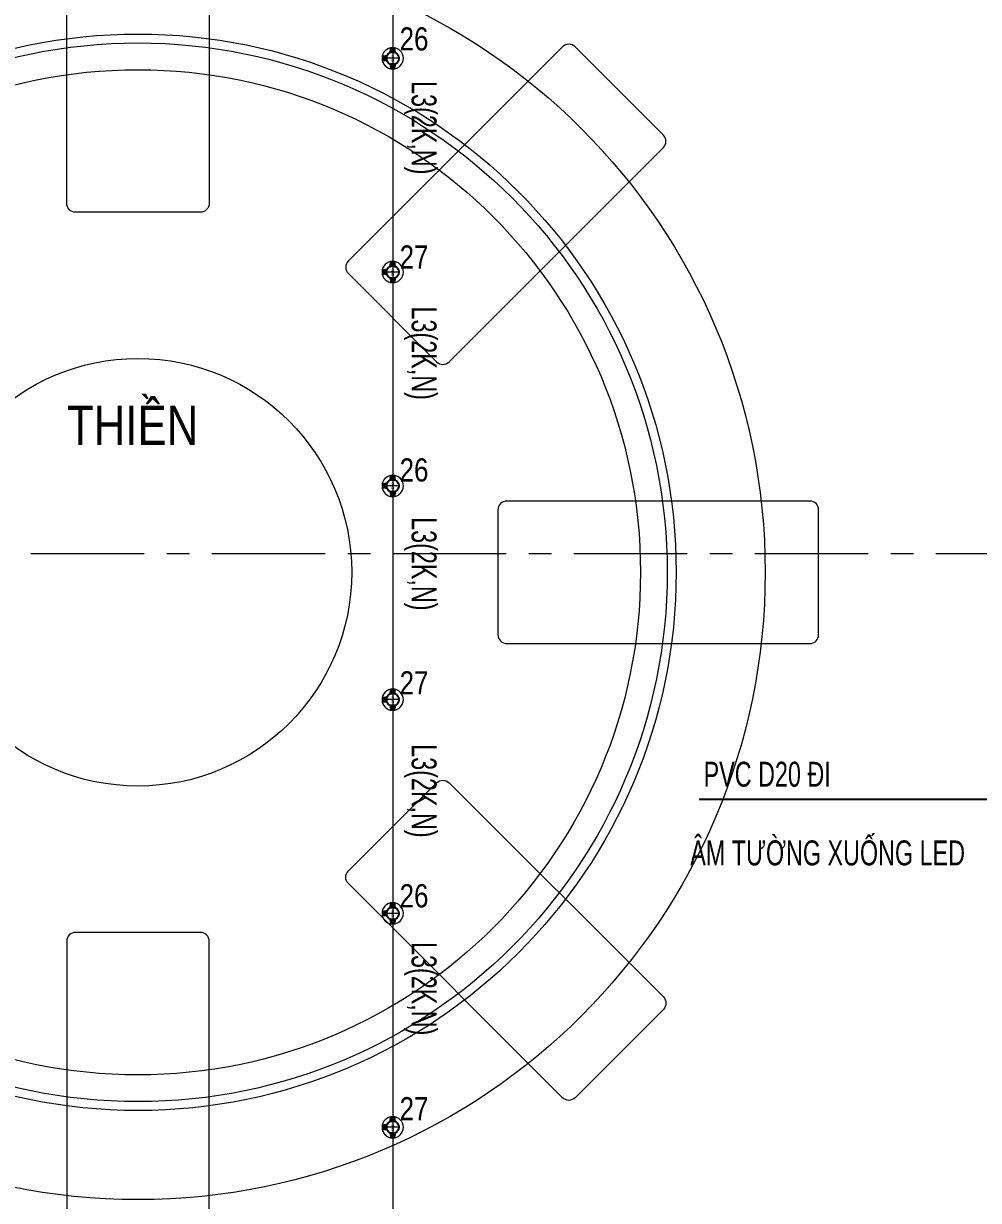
# Model space of a CAD drawing. Header units: millimetres. Extents: x -343543 to 400519, y -115663 to 104219.
# Drawn here: x -66184 to -60823, y -38931 to -32325 of the extents above; entities that cross this region are included whole.
import ezdxf
from ezdxf.xclip import XClip

# ---------------------------------------------------------------- set-up
doc = ezdxf.new("R2010")
doc.units = ezdxf.units.MM
doc.header["$XCLIPFRAME"] = 0
doc.linetypes.add("$0$02'TUONG Xay$0$HIDDEN", pattern=[0.375, 0.25, -0.125])
doc.linetypes.add('XREF MAT BANG TUONG XAY$0$CENTER', pattern=[50.8, 31.75, -6.35, 6.35, -6.35])
doc.layers.get('0').update_dxf_attribs({"color": 231, "lineweight": 0})
for name, color, linetype, lineweight in [('A-PATT', 252, 'Continuous', 9), ('A-SYMBOLS', 10, 'Continuous', 13), ('fix lighting', 2, 'Continuous', 5), ('ICC-Text', 3, 'Continuous', 25), ('SME-E-COND-LTG', 51, 'Continuous', 18), ('SME-E-COND-POW', 131, 'Continuous', 18), ('SME-E-LTG-NOTE', 54, 'Continuous', 18), ('SME-E-LTG-TEXT', 53, 'Continuous', 18), ('TEXT DIEN', 3, 'Continuous', 18), ('XREF MAT BANG TUONG XAY$0$$1$A-TEXT', 8, 'Continuous', 25), ('XREF MAT BANG TUONG XAY$0$A-GRID', 8, 'XREF MAT BANG TUONG XAY$0$CENTER', 15)]:
    doc.layers.add(name, color=color, linetype=linetype, lineweight=lineweight)
doc.layers.add('INNO-GIOTHAI', color=20, linetype='Continuous')
doc.layers.add('ống ghen', color=6, linetype='Continuous')
doc.styles.add('Arial', font='arial.ttf', dxfattribs={"width": 0.8})
doc.styles.add('ROMANS1', font='vntimeh.shx', dxfattribs={"width": 0.8, "bigfont": 'bigfont.shx'})
doc.styles.add('SM-DIMTEXT', font='SME.shx', dxfattribs={"width": 0.7})
doc.styles.add('SME-TEXT', font='sme.shx', dxfattribs={"width": 0.7})
doc.styles.add('XREF MAT BANG TUONG XAY$0$Arial', font='arial.ttf', dxfattribs={"width": 0.8})
doc.dimstyles.new('SDIM-100', dxfattribs={"dimscale": 100, "dimtxt": 2, "dimasz": 0.6, "dimexe": 0.6, "dimexo": 0.2, "dimgap": 0.5, "dimtad": 1, "dimdec": 0, "dimzin": 12, "dimtxsty": 'SM-DIMTEXT', "dimblk": 'ARCHTICK', "dimblk1": 'ARCHTICK', "dimblk2": 'ARCHTICK', "dimcen": 0.12, "dimdle": 0.6, "dimclrd": 7, "dimclre": 8, "dimadec": 0, "dimazin": 3, "dimtfac": 2, "dimtix": 1, "dimtmove": 1, "dimatfit": 3, "dimfxl": 1, "dimtzin": 0, "dimarcsym": 1})

# ---------------------------------------------------------------- blocks, each defined once
blk = doc.blocks.new('XREF MAT BANG TUONG XAY$0$xref_IKIGAI_Cot')
at = {"layer": 'XREF MAT BANG TUONG XAY$0$A-GRID', "color": 8, "ltscale": 20}
blk.add_lwpolyline([(-2907.5, -35300), (42750, -35300)], dxfattribs=at)
blk = doc.blocks.new('XREF MAT BANG NOI THAT')
at = {"color": 8}
for points in [[(25474.8, -33383.9), (24774.8, -33383.9, -0.414214), (24724.8, -33333.9), (24724.8, -31633.9, -0.414214), (24774.8, -31583.9), (25474.8, -31583.9, -0.414214), (25524.8, -31633.9), (25524.8, -33333.9, -0.414214)], [(26306.4, -33728.4), (26801.4, -34223.4, 0.414214), (26872.1, -34223.4), (28074.2, -33021.3, 0.414214), (28074.2, -32950.6), (27579.2, -32455.6, 0.414214), (27508.5, -32455.6), (26306.4, -33657.7, 0.414214)], [(27145.9, -35055), (27145.9, -35755, 0.414214), (27195.9, -35805), (28895.9, -35805, 0.414214), (28945.9, -35755), (28945.9, -35055, 0.414214), (28895.9, -35005), (27195.9, -35005, 0.414214)], [(26306.4, -37081.6), (26801.4, -36586.6, -0.414214), (26872.1, -36586.6), (28074.2, -37788.7, -0.414214), (28074.2, -37859.4), (27579.2, -38354.4, -0.414214), (27508.5, -38354.4), (26306.4, -37152.3, -0.414214)], [(25474.8, -37426.1), (24774.8, -37426.1, 0.414214), (24724.8, -37476.1), (24724.8, -39176.1, 0.414214), (24774.8, -39226.1), (25474.8, -39226.1, 0.414214), (25524.8, -39176.1), (25524.8, -37476.1, 0.414214)]]:
    blk.add_lwpolyline(points, format="xyb", close=True, dxfattribs=at)
at = {"color": 8, "ltscale": 300}
for radius in [3521.1, 3021.1, 2971.1, 2821.1, 1200]:
    blk.add_circle((25124.8, -35405), radius, dxfattribs=at)
blk = doc.blocks.new('01.Xref _MB T1')
at = {"color": 8}
ref = blk.add_blockref('XREF MAT BANG TUONG XAY$0$xref_IKIGAI_Cot', (-0.00927, -0.00001), dxfattribs=at)
XClip(ref).set_block_clipping_path([(-5181.1494167775, -58156.1251844964), (44638.3275875031, -24933.2650512661)])
at = {"layer": 'XREF MAT BANG TUONG XAY$0$$1$A-TEXT', "color": 8, "style": 'XREF MAT BANG TUONG XAY$0$Arial', "width": 0.8}
blk.add_text('THIỀN', height=220, dxfattribs=at).set_placement((24726.35065, -34689.71986))
at = {"layer": 'A-PATT', "color": 8}
blk.add_blockref('XREF MAT BANG NOI THAT', (0, 0), dxfattribs=at)
blk = doc.blocks.new('Spotlight SKU LS1 3W')
at = {"color": 0, "linetype": 'ByBlock'}
for p, q in [((36, 0), (-36, 0)), ((0, 36), (0, -36))]:
    blk.add_line(p, q, dxfattribs=at)
for radius, start, end in [(60, 90, 270), (36, 90, 270), (60, 270, 90), (36, 270, 90)]:
    blk.add_arc((0, 0), radius, start, end, dxfattribs=at)
blk = doc.blocks.new('A$C0707c3b3')
at = {"layer": 'fix lighting'}
for p in [(-4900, -1770), (-4900, -2970), (-4900, -4170), (-4900, -5370), (-4900, -6570), (-4900, -7770)]:
    blk.add_blockref('Spotlight SKU LS1 3W', p, dxfattribs=at)
blk = doc.blocks.new('c3-20')
at = {"layer": 'ống ghen', "ltscale": 30}
for points in [[(5338959.8, -3869072.3), (5338964.6, -3869054)], [(5338989.3, -3869072.3), (5338984.6, -3869054)], [(5338942.8, -3869089.3), (5338924.6, -3869094)], [(5338942.8, -3869118.8), (5338924.6, -3869114)], [(5339006.3, -3869089.3), (5339024.6, -3869094)], [(5339006.3, -3869118.8), (5339024.6, -3869114)]]:
    blk.add_lwpolyline(points, dxfattribs=at)
for points in [[(5338984.6, -3869070.5), (5338984.6, -3869048), (5338964.6, -3869048), (5338964.6, -3869070.5)], [(5338975.1, -3869069), (5338975.1, -3869057), (5338974, -3869057), (5338974, -3869069)], [(5338941, -3869094), (5338918.6, -3869094), (5338918.6, -3869114), (5338941, -3869114)], [(5338939.6, -3869103.5), (5338927.5, -3869103.5), (5338927.5, -3869104.6), (5338939.6, -3869104.6)], [(5339008.1, -3869094), (5339030.6, -3869094), (5339030.6, -3869114), (5339008.1, -3869114)], [(5339009.6, -3869103.5), (5339021.6, -3869103.5), (5339021.6, -3869104.6), (5339009.6, -3869104.6)]]:
    blk.add_lwpolyline(points, close=True, dxfattribs=at)
blk.add_circle((5338974.6, -3869104), 35, dxfattribs=at)
at = {"layer": 'TEXT DIEN', "ltscale": 30, "style": 'ROMANS1'}
blk.add_text('D20', height=15, dxfattribs=at).set_placement((5338954.5, -3869111.3))
blk = doc.blocks.new('_ArchTick')
at = {"color": 0, "linetype": 'ByBlock', "const_width": 0.15}
blk.add_lwpolyline([(-0.5, -0.5), (0.5, 0.5)], dxfattribs=at)

msp = doc.modelspace()

# ---------------------------------------------------------------- block references
at = {"layer": 'A-SYMBOLS'}
msp.add_blockref('01.Xref _MB T1', (-90666.5, 0), dxfattribs=at)

# ---------------------------------------------------------------- next in the draw order: linework, layer by layer
at = {"layer": 'SME-E-COND-LTG', "color": 3, "linetype": 'Continuous', "ltscale": 1000}
msp.add_lwpolyline([(-64111.5, -31320), (-64111.6, -39720)], dxfattribs=at)

# ---------------------------------------------------------------- next in the draw order: block references
at = {"layer": 'INNO-GIOTHAI'}
msp.add_blockref('A$C0707c3b3', (-59211.5, -30750), dxfattribs=at)
at = {"layer": 'TEXT DIEN', "ltscale": 30, "rotation": 90.00000000081978}
for p in [(-3933215.6, -5371494.6), (-3933215.6, -5372694.6), (-3933215.6, -5373894.6), (-3933215.6, -5375094.6), (-3933215.6, -5376294.6), (-3933215.6, -5377494.6)]:
    msp.add_blockref('c3-20', p, dxfattribs=at)

# ---------------------------------------------------------------- next in the draw order: texts
at = {"layer": 'ICC-Text', "linetype": "$0$02'TUONG Xay$0$HIDDEN", "style": 'Arial', "width": 0.8}
for s, p in [('26', (-64072.5, -32476.1)), ('27', (-64072.5, -33700.3)), ('26', (-64072.5, -34895.5)), ('27', (-64072.5, -36090.6)), ('26', (-64072.5, -37285.8)), ('27', (-64072.5, -38481))]:
    msp.add_text(s, height=130, dxfattribs=at).set_placement(p)
at = {"layer": 'SME-E-LTG-NOTE', "style": 'SME-TEXT', "width": 0.7}
for p in [(-64005.6, -32647.8), (-64005.6, -33913.1), (-64005.6, -35095.5), (-64005.6, -36370.1), (-64005.6, -37480.2)]:
    msp.add_text('L3(2K,N)', height=140, rotation=270, dxfattribs=at).set_placement(p)
at = {"layer": 'SME-E-LTG-TEXT', "style": 'SME-TEXT', "width": 0.7}
for s, p in [('PVC D20 ĐI ', (-62366.4, -36608.5)), ('ÂM TƯỜNG XUỐNG LED', (-62441.2, -37050.1))]:
    msp.add_text(s, height=140, dxfattribs=at).set_placement(p)

# ---------------------------------------------------------------- next in the draw order: leaders
at = {"layer": 'SME-E-COND-POW', "color": 3, "linetype": 'Continuous', "ltscale": 1000}
msp.add_leader([(-59336.6, -37776.9), (-60062.9, -36681.1), (-62390.5, -36681.1)], dimstyle='SDIM-100', override={"dimgap": 0.5, "dimtad": 0}, dxfattribs=at)

doc.saveas('drawing.dxf')
